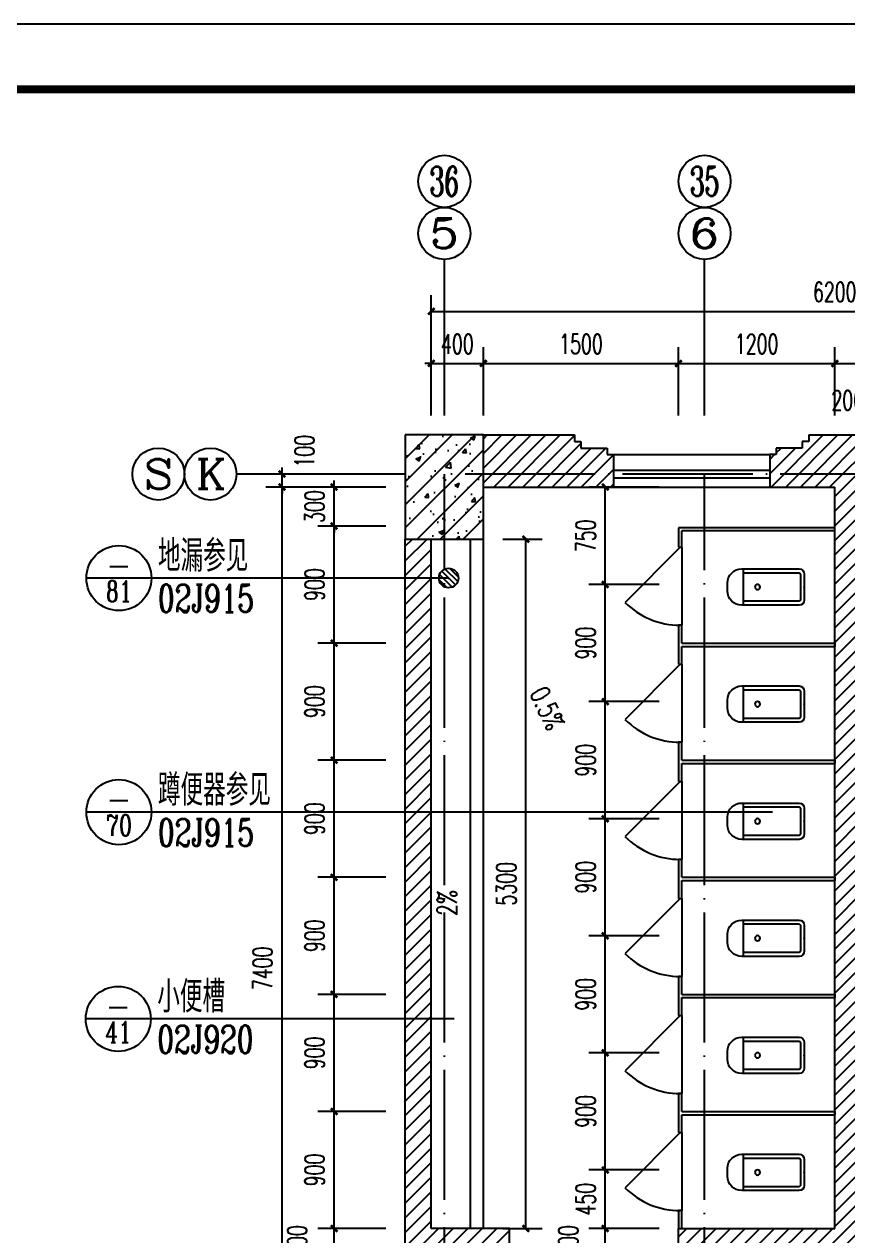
# Model space of a CAD drawing. Extents: x 307762 to 522490, y -326758 to -245675.
# Drawn here: x 348908 to 355236, y -303261 to -293947 of the extents above; entities that cross this region are included whole.
import ezdxf
from ezdxf.enums import TextEntityAlignment as Align

# ---------------------------------------------------------------- set-up
doc = ezdxf.new("R2010")
doc.units = 0
doc.header["$LTSCALE"] = 1000
doc.header["$MEASUREMENT"] = 0
doc.linetypes.add('DOTE', pattern=[2.42, 2, -0.2, 0.02, -0.2])
doc.layers.get('0').update_dxf_attribs({"linetype": 'CONTINUOUS'})
doc.layers.get('Defpoints').update_dxf_attribs({"color": 6, "linetype": 'CONTINUOUS'})
for name, color, linetype in [('A-卫生间', 173, 'CONTINUOUS'), ('A-墙线', 2, 'CONTINUOUS'), ('A-外窗', 145, 'CONTINUOUS'), ('A-洁具', 204, 'CONTINUOUS'), ('A-门', 167, 'CONTINUOUS'), ('AXIS', 3, 'CONTINUOUS'), ('AXIS_TEXT', 7, 'CONTINUOUS'), ('COLUMN', 2, 'CONTINUOUS'), ('DIM_IDEN', 3, 'CONTINUOUS'), ('DIM_SYMB', 3, 'CONTINUOUS'), ('DOTE', 1, 'DOTE'), ('FUR', 173, 'CONTINUOUS'), ('PUB_DIM', 3, 'CONTINUOUS'), ('PUB_HATCH', 250, 'CONTINUOUS'), ('PUB_TEXT', 7, 'CONTINUOUS'), ('图框', 85, 'CONTINUOUS')]:
    doc.layers.add(name, color=color, linetype=linetype)
doc.styles.add('_TCH_AXIS', font='COMPLEX', dxfattribs={"bigfont": 'GBCBIG'})
doc.styles.add('_TCH_DIM', font='SIMPLEX', dxfattribs={"bigfont": 'GBCBIG'})
doc.styles.add('_TCH_LABEL', font='COMPLEX', dxfattribs={"bigfont": 'GBCBIG'})
doc.styles.add('COMPLEX', font='COMPLEX')
doc.styles.add('DIM_FONT', font='SIMPLEX.shx', dxfattribs={"width": 0.65})
doc.dimstyles.new('DIMN50', dxfattribs={"dimscale": 0.5, "dimtxt": 300, "dimasz": 100, "dimexe": 250, "dimexo": 300, "dimgap": 150, "dimtad": 1, "dimdec": 0, "dimzin": 0, "dimdsep": 46, "dimtxsty": 'DIM_FONT', "dimblk": 'ARCHTICK', "dimcen": 0.09, "dimclrt": 7, "dimazin": 2, "dimtfac": 1, "dimtdec": 0, "dimtix": 1, "dimtmove": 2, "dimatfit": 3, "dimfxl": 0, "dimtolj": 1, "dimtzin": 0, "dimarcsym": 0})

# ---------------------------------------------------------------- blocks, each defined once
blk = doc.blocks.new('TJAD_TK_A1')
at = {"layer": '图框'}
blk.add_line((1341.38, 950.45), (500.38, 950.45), dxfattribs=at)
at = {"layer": '图框', "const_width": 1.2}
blk.add_lwpolyline([(1331.38, 940.45), (525.38, 940.45), (525.38, 366.45), (1331.38, 366.45)], close=True, dxfattribs=at)
blk = doc.blocks.new('_ArchTick')
at = {"color": 0, "linetype": 'ByBlock', "const_width": 0.4}
blk.add_lwpolyline([(-0.5, -0.5), (0.5, 0.5)], dxfattribs=at)
blk = doc.blocks.new('*D358')
at = {"layer": 'Defpoints', "color": 0}
for p in [(352436.2, -297904.9), (352762.1, -297904.9), (352436.2, -303204.9)]:
    blk.add_point(p, dxfattribs=at)
at = {"layer": 'PUB_DIM', "color": 0, "lineweight": -2}
for p, q in [((352586.2, -297904.9), (352887.1, -297904.9)), ((352762.1, -303204.9), (352762.1, -297904.9)), ((352586.2, -303204.9), (352887.1, -303204.9))]:
    blk.add_line(p, q, dxfattribs=at)
at = {"layer": 'PUB_DIM', "color": 0, "lineweight": -2, "xscale": 50, "yscale": 50, "zscale": 50}
for p, rotation in [((352762.1, -297904.9), 90), ((352762.1, -303204.9), 270)]:
    blk.add_blockref('_ArchTick', p, dxfattribs=dict(at, rotation=rotation))
at = {"layer": 'PUB_DIM', "color": 7, "insert": (352612.1, -300554.9), "char_height": 150, "attachment_point": 5, "rotation": 90, "style": 'DIM_FONT'}
blk.add_mtext('\\A1;5300', dxfattribs=at)
blk = doc.blocks.new('*D370')
at = {"layer": 'Defpoints', "color": 0}
for p in [(353372.6, -303204.9), (353936.2, -303204.9), (353936.2, -303404.9)]:
    blk.add_point(p, dxfattribs=at)
at = {"layer": 'PUB_DIM', "color": 0, "lineweight": -2}
for p, q in [((353786.2, -303204.9), (353247.6, -303204.9)), ((353372.6, -303404.9), (353372.6, -303204.9)), ((353786.2, -303404.9), (353247.6, -303404.9))]:
    blk.add_line(p, q, dxfattribs=at)
at = {"layer": 'PUB_DIM', "color": 0, "lineweight": -2, "xscale": 50, "yscale": 50, "zscale": 50}
for p, rotation in [((353372.6, -303204.9), 90), ((353372.6, -303404.9), 270)]:
    blk.add_blockref('_ArchTick', p, dxfattribs=dict(at, rotation=rotation))
at = {"layer": 'PUB_DIM', "color": 7, "insert": (353088.8, -303304.9), "char_height": 150, "attachment_point": 5, "rotation": 90, "style": 'DIM_FONT'}
blk.add_mtext('\\A1;200', dxfattribs=at)
blk = doc.blocks.new('*D371')
at = {"layer": 'Defpoints', "color": 0}
for p in [(353372.6, -302754.9), (353936.2, -302754.9), (353936.2, -303204.9)]:
    blk.add_point(p, dxfattribs=at)
at = {"layer": 'PUB_DIM', "color": 0, "lineweight": -2}
for p, q in [((353786.2, -302754.9), (353247.6, -302754.9)), ((353372.6, -303204.9), (353372.6, -302754.9)), ((353786.2, -303204.9), (353247.6, -303204.9))]:
    blk.add_line(p, q, dxfattribs=at)
at = {"layer": 'PUB_DIM', "color": 0, "lineweight": -2, "xscale": 50, "yscale": 50, "zscale": 50}
for p, rotation in [((353372.6, -302754.9), 90), ((353372.6, -303204.9), 270)]:
    blk.add_blockref('_ArchTick', p, dxfattribs=dict(at, rotation=rotation))
at = {"layer": 'PUB_DIM', "color": 7, "insert": (353222.6, -302979.9), "char_height": 150, "attachment_point": 5, "rotation": 90, "style": 'DIM_FONT'}
blk.add_mtext('\\A1;450', dxfattribs=at)
blk = doc.blocks.new('*D372')
at = {"layer": 'Defpoints', "color": 0}
for p in [(353372.6, -301854.9), (353936.2, -301854.9), (353936.2, -302754.9)]:
    blk.add_point(p, dxfattribs=at)
at = {"layer": 'PUB_DIM', "color": 0, "lineweight": -2}
for p, q in [((353786.2, -301854.9), (353247.6, -301854.9)), ((353372.6, -302754.9), (353372.6, -301854.9)), ((353786.2, -302754.9), (353247.6, -302754.9))]:
    blk.add_line(p, q, dxfattribs=at)
at = {"layer": 'PUB_DIM', "color": 0, "lineweight": -2, "xscale": 50, "yscale": 50, "zscale": 50}
for p, rotation in [((353372.6, -301854.9), 90), ((353372.6, -302754.9), 270)]:
    blk.add_blockref('_ArchTick', p, dxfattribs=dict(at, rotation=rotation))
at = {"layer": 'PUB_DIM', "color": 7, "insert": (353222.6, -302304.9), "char_height": 150, "attachment_point": 5, "rotation": 90, "style": 'DIM_FONT'}
blk.add_mtext('\\A1;900', dxfattribs=at)
blk = doc.blocks.new('*D373')
at = {"layer": 'Defpoints', "color": 0}
for p in [(353372.6, -300954.9), (353936.2, -300954.9), (353936.2, -301854.9)]:
    blk.add_point(p, dxfattribs=at)
at = {"layer": 'PUB_DIM', "color": 0, "lineweight": -2}
for p, q in [((353786.2, -300954.9), (353247.6, -300954.9)), ((353372.6, -301854.9), (353372.6, -300954.9)), ((353786.2, -301854.9), (353247.6, -301854.9))]:
    blk.add_line(p, q, dxfattribs=at)
at = {"layer": 'PUB_DIM', "color": 0, "lineweight": -2, "xscale": 50, "yscale": 50, "zscale": 50}
for p, rotation in [((353372.6, -300954.9), 90), ((353372.6, -301854.9), 270)]:
    blk.add_blockref('_ArchTick', p, dxfattribs=dict(at, rotation=rotation))
at = {"layer": 'PUB_DIM', "color": 7, "insert": (353222.6, -301404.9), "char_height": 150, "attachment_point": 5, "rotation": 90, "style": 'DIM_FONT'}
blk.add_mtext('\\A1;900', dxfattribs=at)
blk = doc.blocks.new('*D374')
at = {"layer": 'Defpoints', "color": 0}
for p in [(353372.6, -300054.9), (353936.2, -300054.9), (353936.2, -300954.9)]:
    blk.add_point(p, dxfattribs=at)
at = {"layer": 'PUB_DIM', "color": 0, "lineweight": -2}
for p, q in [((353786.2, -300054.9), (353247.6, -300054.9)), ((353372.6, -300954.9), (353372.6, -300054.9)), ((353786.2, -300954.9), (353247.6, -300954.9))]:
    blk.add_line(p, q, dxfattribs=at)
at = {"layer": 'PUB_DIM', "color": 0, "lineweight": -2, "xscale": 50, "yscale": 50, "zscale": 50}
for p, rotation in [((353372.6, -300054.9), 90), ((353372.6, -300954.9), 270)]:
    blk.add_blockref('_ArchTick', p, dxfattribs=dict(at, rotation=rotation))
at = {"layer": 'PUB_DIM', "color": 7, "insert": (353222.6, -300504.9), "char_height": 150, "attachment_point": 5, "rotation": 90, "style": 'DIM_FONT'}
blk.add_mtext('\\A1;900', dxfattribs=at)
blk = doc.blocks.new('*D375')
at = {"layer": 'Defpoints', "color": 0}
for p in [(353372.6, -299154.9), (353936.2, -299154.9), (353936.2, -300054.9)]:
    blk.add_point(p, dxfattribs=at)
at = {"layer": 'PUB_DIM', "color": 0, "lineweight": -2}
for p, q in [((353786.2, -299154.9), (353247.6, -299154.9)), ((353372.6, -300054.9), (353372.6, -299154.9)), ((353786.2, -300054.9), (353247.6, -300054.9))]:
    blk.add_line(p, q, dxfattribs=at)
at = {"layer": 'PUB_DIM', "color": 0, "lineweight": -2, "xscale": 50, "yscale": 50, "zscale": 50}
for p, rotation in [((353372.6, -299154.9), 90), ((353372.6, -300054.9), 270)]:
    blk.add_blockref('_ArchTick', p, dxfattribs=dict(at, rotation=rotation))
at = {"layer": 'PUB_DIM', "color": 7, "insert": (353222.6, -299604.9), "char_height": 150, "attachment_point": 5, "rotation": 90, "style": 'DIM_FONT'}
blk.add_mtext('\\A1;900', dxfattribs=at)
blk = doc.blocks.new('*D376')
at = {"layer": 'Defpoints', "color": 0}
for p in [(353372.6, -298254.9), (353936.2, -298254.9), (353936.2, -299154.9)]:
    blk.add_point(p, dxfattribs=at)
at = {"layer": 'PUB_DIM', "color": 0, "lineweight": -2}
for p, q in [((353786.2, -298254.9), (353247.6, -298254.9)), ((353372.6, -299154.9), (353372.6, -298254.9)), ((353786.2, -299154.9), (353247.6, -299154.9))]:
    blk.add_line(p, q, dxfattribs=at)
at = {"layer": 'PUB_DIM', "color": 0, "lineweight": -2, "xscale": 50, "yscale": 50, "zscale": 50}
for p, rotation in [((353372.6, -298254.9), 90), ((353372.6, -299154.9), 270)]:
    blk.add_blockref('_ArchTick', p, dxfattribs=dict(at, rotation=rotation))
at = {"layer": 'PUB_DIM', "color": 7, "insert": (353222.6, -298704.9), "char_height": 150, "attachment_point": 5, "rotation": 90, "style": 'DIM_FONT'}
blk.add_mtext('\\A1;900', dxfattribs=at)
blk = doc.blocks.new('*D377')
at = {"layer": 'Defpoints', "color": 0}
for p in [(353372.6, -297504.9), (353936.2, -297504.9), (353936.2, -298254.9)]:
    blk.add_point(p, dxfattribs=at)
at = {"layer": 'PUB_DIM', "color": 0, "lineweight": -2}
for p, q in [((353786.2, -297504.9), (353247.6, -297504.9)), ((353372.6, -298254.9), (353372.6, -297504.9)), ((353786.2, -298254.9), (353247.6, -298254.9))]:
    blk.add_line(p, q, dxfattribs=at)
at = {"layer": 'PUB_DIM', "color": 0, "lineweight": -2, "xscale": 50, "yscale": 50, "zscale": 50}
for p, rotation in [((353372.6, -297504.9), 90), ((353372.6, -298254.9), 270)]:
    blk.add_blockref('_ArchTick', p, dxfattribs=dict(at, rotation=rotation))
at = {"layer": 'PUB_DIM', "color": 7, "insert": (353222.6, -297879.9), "char_height": 150, "attachment_point": 5, "rotation": 90, "style": 'DIM_FONT'}
blk.add_mtext('\\A1;750', dxfattribs=at)
blk = doc.blocks.new('*D381')
at = {"layer": 'AXIS', "color": 0, "lineweight": -2}
for p, q in [((352036.2, -296954.9), (352036.2, -296429.9)), ((352436.2, -296954.9), (352436.2, -296429.9)), ((352036.2, -296554.9), (351986.2, -296554.9)), ((352036.2, -296554.9), (352436.2, -296554.9)), ((352436.2, -296554.9), (352486.2, -296554.9))]:
    blk.add_line(p, q, dxfattribs=at)
at = {"layer": 'Defpoints', "color": 0}
for p in [(352436.2, -296554.9), (352036.2, -297104.9), (352436.2, -297104.9)]:
    blk.add_point(p, dxfattribs=at)
at = {"layer": 'AXIS', "color": 0, "lineweight": -2, "xscale": 50, "yscale": 50, "zscale": 50}
blk.add_blockref('_ArchTick', (352036.2, -296554.9), dxfattribs=at)
at = {"layer": 'AXIS', "color": 0, "lineweight": -2, "xscale": 50, "yscale": 50, "zscale": 50, "rotation": 180}
blk.add_blockref('_ArchTick', (352436.2, -296554.9), dxfattribs=at)
at = {"layer": 'AXIS', "color": 7, "insert": (352236.2, -296404.9), "char_height": 150, "attachment_point": 5, "style": 'DIM_FONT'}
blk.add_mtext('\\A1;400', dxfattribs=at)
blk = doc.blocks.new('*D382')
at = {"layer": 'AXIS', "color": 0, "lineweight": -2}
for p, q in [((352436.2, -296954.9), (352436.2, -296429.9)), ((353936.2, -296954.9), (353936.2, -296429.9)), ((352436.2, -296554.9), (353936.2, -296554.9))]:
    blk.add_line(p, q, dxfattribs=at)
at = {"layer": 'Defpoints', "color": 0}
for p in [(353936.2, -296554.9), (352436.2, -297104.9), (353936.2, -297104.9)]:
    blk.add_point(p, dxfattribs=at)
at = {"layer": 'AXIS', "color": 0, "lineweight": -2, "xscale": 50, "yscale": 50, "zscale": 50, "rotation": 180}
blk.add_blockref('_ArchTick', (352436.2, -296554.9), dxfattribs=at)
at = {"layer": 'AXIS', "color": 0, "lineweight": -2, "xscale": 50, "yscale": 50, "zscale": 50}
blk.add_blockref('_ArchTick', (353936.2, -296554.9), dxfattribs=at)
at = {"layer": 'AXIS', "color": 7, "insert": (353186.2, -296404.9), "char_height": 150, "attachment_point": 5, "style": 'DIM_FONT'}
blk.add_mtext('\\A1;1500', dxfattribs=at)
blk = doc.blocks.new('*D383')
at = {"layer": 'AXIS', "color": 0, "lineweight": -2}
for p, q in [((353936.2, -296954.9), (353936.2, -296429.9)), ((355136.2, -296954.9), (355136.2, -296429.9)), ((353936.2, -296554.9), (355136.2, -296554.9))]:
    blk.add_line(p, q, dxfattribs=at)
at = {"layer": 'Defpoints', "color": 0}
for p in [(355136.2, -296554.9), (353936.2, -297104.9), (355136.2, -297104.9)]:
    blk.add_point(p, dxfattribs=at)
at = {"layer": 'AXIS', "color": 0, "lineweight": -2, "xscale": 50, "yscale": 50, "zscale": 50, "rotation": 180}
blk.add_blockref('_ArchTick', (353936.2, -296554.9), dxfattribs=at)
at = {"layer": 'AXIS', "color": 0, "lineweight": -2, "xscale": 50, "yscale": 50, "zscale": 50}
blk.add_blockref('_ArchTick', (355136.2, -296554.9), dxfattribs=at)
at = {"layer": 'AXIS', "color": 7, "insert": (354536.2, -296404.9), "char_height": 150, "attachment_point": 5, "style": 'DIM_FONT'}
blk.add_mtext('\\A1;1200', dxfattribs=at)
blk = doc.blocks.new('*D384')
at = {"layer": 'AXIS', "color": 0, "lineweight": -2}
for p, q in [((355136.2, -296954.9), (355136.2, -296429.9)), ((355336.2, -296954.9), (355336.2, -296429.9)), ((355136.2, -296554.9), (355336.2, -296554.9))]:
    blk.add_line(p, q, dxfattribs=at)
at = {"layer": 'Defpoints', "color": 0}
for p in [(355336.2, -296554.9), (355136.2, -297104.9), (355336.2, -297104.9)]:
    blk.add_point(p, dxfattribs=at)
at = {"layer": 'AXIS', "color": 0, "lineweight": -2, "xscale": 50, "yscale": 50, "zscale": 50, "rotation": 180}
blk.add_blockref('_ArchTick', (355136.2, -296554.9), dxfattribs=at)
at = {"layer": 'AXIS', "color": 0, "lineweight": -2, "xscale": 50, "yscale": 50, "zscale": 50}
blk.add_blockref('_ArchTick', (355336.2, -296554.9), dxfattribs=at)
at = {"layer": 'AXIS', "color": 7, "insert": (355236.2, -296838.7), "char_height": 150, "attachment_point": 5, "style": 'DIM_FONT'}
blk.add_mtext('\\A1;200', dxfattribs=at)
blk = doc.blocks.new('*D387')
at = {"layer": 'AXIS', "color": 0, "lineweight": -2}
for p, q in [((352036.2, -296954.9), (352036.2, -296029.9)), ((358236.2, -296954.9), (358236.2, -296029.9)), ((352036.2, -296154.9), (358236.2, -296154.9))]:
    blk.add_line(p, q, dxfattribs=at)
at = {"layer": 'Defpoints', "color": 0}
for p in [(358236.2, -296154.9), (352036.2, -297104.9), (358236.2, -297104.9)]:
    blk.add_point(p, dxfattribs=at)
at = {"layer": 'AXIS', "color": 0, "lineweight": -2, "xscale": 50, "yscale": 50, "zscale": 50, "rotation": 180}
blk.add_blockref('_ArchTick', (352036.2, -296154.9), dxfattribs=at)
at = {"layer": 'AXIS', "color": 0, "lineweight": -2, "xscale": 50, "yscale": 50, "zscale": 50}
blk.add_blockref('_ArchTick', (358236.2, -296154.9), dxfattribs=at)
at = {"layer": 'AXIS', "color": 7, "insert": (355136.2, -296004.9), "char_height": 150, "attachment_point": 5, "style": 'DIM_FONT'}
blk.add_mtext('\\A1;6200', dxfattribs=at)
blk = doc.blocks.new('*D388')
at = {"layer": 'AXIS', "color": 0, "lineweight": -2}
for p, q in [((351289, -297504.9), (351289, -297454.9)), ((351686.2, -297504.9), (351164, -297504.9)), ((351289, -297804.9), (351289, -297504.9)), ((351686.2, -297804.9), (351164, -297804.9)), ((351289, -297804.9), (351289, -297854.9))]:
    blk.add_line(p, q, dxfattribs=at)
at = {"layer": 'Defpoints', "color": 0}
for p in [(351289, -297504.9), (351836.2, -297504.9), (351836.2, -297804.9)]:
    blk.add_point(p, dxfattribs=at)
at = {"layer": 'AXIS', "color": 0, "lineweight": -2, "xscale": 50, "yscale": 50, "zscale": 50}
for p, rotation in [((351289, -297504.9), 270), ((351289, -297804.9), 90)]:
    blk.add_blockref('_ArchTick', p, dxfattribs=dict(at, rotation=rotation))
at = {"layer": 'AXIS', "color": 7, "insert": (351139, -297654.9), "char_height": 150, "attachment_point": 5, "rotation": 90, "style": 'DIM_FONT'}
blk.add_mtext('\\A1;300', dxfattribs=at)
blk = doc.blocks.new('*D389')
at = {"layer": 'AXIS', "color": 0, "lineweight": -2}
for p, q in [((351686.2, -297804.9), (351164, -297804.9)), ((351289, -298704.9), (351289, -297804.9)), ((351686.2, -298704.9), (351164, -298704.9))]:
    blk.add_line(p, q, dxfattribs=at)
at = {"layer": 'Defpoints', "color": 0}
for p in [(351289, -297804.9), (351836.2, -297804.9), (351836.2, -298704.9)]:
    blk.add_point(p, dxfattribs=at)
at = {"layer": 'AXIS', "color": 0, "lineweight": -2, "xscale": 50, "yscale": 50, "zscale": 50}
for p, rotation in [((351289, -297804.9), 90), ((351289, -298704.9), 270)]:
    blk.add_blockref('_ArchTick', p, dxfattribs=dict(at, rotation=rotation))
at = {"layer": 'AXIS', "color": 7, "insert": (351139, -298254.9), "char_height": 150, "attachment_point": 5, "rotation": 90, "style": 'DIM_FONT'}
blk.add_mtext('\\A1;900', dxfattribs=at)
blk = doc.blocks.new('*D390')
at = {"layer": 'AXIS', "color": 0, "lineweight": -2}
for p, q in [((351686.2, -298704.9), (351164, -298704.9)), ((351289, -299604.9), (351289, -298704.9)), ((351686.2, -299604.9), (351164, -299604.9))]:
    blk.add_line(p, q, dxfattribs=at)
at = {"layer": 'Defpoints', "color": 0}
for p in [(351289, -298704.9), (351836.2, -298704.9), (351836.2, -299604.9)]:
    blk.add_point(p, dxfattribs=at)
at = {"layer": 'AXIS', "color": 0, "lineweight": -2, "xscale": 50, "yscale": 50, "zscale": 50}
for p, rotation in [((351289, -298704.9), 90), ((351289, -299604.9), 270)]:
    blk.add_blockref('_ArchTick', p, dxfattribs=dict(at, rotation=rotation))
at = {"layer": 'AXIS', "color": 7, "insert": (351139, -299154.9), "char_height": 150, "attachment_point": 5, "rotation": 90, "style": 'DIM_FONT'}
blk.add_mtext('\\A1;900', dxfattribs=at)
blk = doc.blocks.new('*D391')
at = {"layer": 'AXIS', "color": 0, "lineweight": -2}
for p, q in [((351686.2, -299604.9), (351164, -299604.9)), ((351289, -300504.9), (351289, -299604.9)), ((351686.2, -300504.9), (351164, -300504.9))]:
    blk.add_line(p, q, dxfattribs=at)
at = {"layer": 'Defpoints', "color": 0}
for p in [(351289, -299604.9), (351836.2, -299604.9), (351836.2, -300504.9)]:
    blk.add_point(p, dxfattribs=at)
at = {"layer": 'AXIS', "color": 0, "lineweight": -2, "xscale": 50, "yscale": 50, "zscale": 50}
for p, rotation in [((351289, -299604.9), 90), ((351289, -300504.9), 270)]:
    blk.add_blockref('_ArchTick', p, dxfattribs=dict(at, rotation=rotation))
at = {"layer": 'AXIS', "color": 7, "insert": (351139, -300054.9), "char_height": 150, "attachment_point": 5, "rotation": 90, "style": 'DIM_FONT'}
blk.add_mtext('\\A1;900', dxfattribs=at)
blk = doc.blocks.new('*D392')
at = {"layer": 'AXIS', "color": 0, "lineweight": -2}
for p, q in [((351686.2, -300504.9), (351164, -300504.9)), ((351289, -301404.9), (351289, -300504.9)), ((351686.2, -301404.9), (351164, -301404.9))]:
    blk.add_line(p, q, dxfattribs=at)
at = {"layer": 'Defpoints', "color": 0}
for p in [(351289, -300504.9), (351836.2, -300504.9), (351836.2, -301404.9)]:
    blk.add_point(p, dxfattribs=at)
at = {"layer": 'AXIS', "color": 0, "lineweight": -2, "xscale": 50, "yscale": 50, "zscale": 50}
for p, rotation in [((351289, -300504.9), 90), ((351289, -301404.9), 270)]:
    blk.add_blockref('_ArchTick', p, dxfattribs=dict(at, rotation=rotation))
at = {"layer": 'AXIS', "color": 7, "insert": (351139, -300954.9), "char_height": 150, "attachment_point": 5, "rotation": 90, "style": 'DIM_FONT'}
blk.add_mtext('\\A1;900', dxfattribs=at)
blk = doc.blocks.new('*D393')
at = {"layer": 'AXIS', "color": 0, "lineweight": -2}
for p, q in [((351686.2, -301404.9), (351164, -301404.9)), ((351289, -302304.9), (351289, -301404.9)), ((351686.2, -302304.9), (351164, -302304.9))]:
    blk.add_line(p, q, dxfattribs=at)
at = {"layer": 'Defpoints', "color": 0}
for p in [(351289, -301404.9), (351836.2, -301404.9), (351836.2, -302304.9)]:
    blk.add_point(p, dxfattribs=at)
at = {"layer": 'AXIS', "color": 0, "lineweight": -2, "xscale": 50, "yscale": 50, "zscale": 50}
for p, rotation in [((351289, -301404.9), 90), ((351289, -302304.9), 270)]:
    blk.add_blockref('_ArchTick', p, dxfattribs=dict(at, rotation=rotation))
at = {"layer": 'AXIS', "color": 7, "insert": (351139, -301854.9), "char_height": 150, "attachment_point": 5, "rotation": 90, "style": 'DIM_FONT'}
blk.add_mtext('\\A1;900', dxfattribs=at)
blk = doc.blocks.new('*D394')
at = {"layer": 'AXIS', "color": 0, "lineweight": -2}
for p, q in [((351686.2, -302304.9), (351164, -302304.9)), ((351289, -303204.9), (351289, -302304.9)), ((351686.2, -303204.9), (351164, -303204.9))]:
    blk.add_line(p, q, dxfattribs=at)
at = {"layer": 'Defpoints', "color": 0}
for p in [(351289, -302304.9), (351836.2, -302304.9), (351836.2, -303204.9)]:
    blk.add_point(p, dxfattribs=at)
at = {"layer": 'AXIS', "color": 0, "lineweight": -2, "xscale": 50, "yscale": 50, "zscale": 50}
for p, rotation in [((351289, -302304.9), 90), ((351289, -303204.9), 270)]:
    blk.add_blockref('_ArchTick', p, dxfattribs=dict(at, rotation=rotation))
at = {"layer": 'AXIS', "color": 7, "insert": (351139, -302754.9), "char_height": 150, "attachment_point": 5, "rotation": 90, "style": 'DIM_FONT'}
blk.add_mtext('\\A1;900', dxfattribs=at)
blk = doc.blocks.new('*D395')
at = {"layer": 'AXIS', "color": 0, "lineweight": -2}
for p, q in [((351686.2, -303204.9), (351164, -303204.9)), ((351289, -303404.9), (351289, -303204.9)), ((351686.2, -303404.9), (351164, -303404.9))]:
    blk.add_line(p, q, dxfattribs=at)
at = {"layer": 'Defpoints', "color": 0}
for p in [(351289, -303204.9), (351836.2, -303204.9), (351836.2, -303404.9)]:
    blk.add_point(p, dxfattribs=at)
at = {"layer": 'AXIS', "color": 0, "lineweight": -2, "xscale": 50, "yscale": 50, "zscale": 50}
for p, rotation in [((351289, -303204.9), 90), ((351289, -303404.9), 270)]:
    blk.add_blockref('_ArchTick', p, dxfattribs=dict(at, rotation=rotation))
at = {"layer": 'AXIS', "color": 7, "insert": (351005.3, -303304.9), "char_height": 150, "attachment_point": 5, "rotation": 90, "style": 'DIM_FONT'}
blk.add_mtext('\\A1;200', dxfattribs=at)
blk = doc.blocks.new('*D397')
at = {"layer": 'AXIS', "color": 0, "lineweight": -2}
for p, q in [((350889, -297404.9), (350889, -297354.9)), ((351686.2, -297404.9), (350764, -297404.9)), ((350889, -297504.9), (350889, -297404.9)), ((351686.2, -297504.9), (350764, -297504.9)), ((350889, -297504.9), (350889, -297554.9))]:
    blk.add_line(p, q, dxfattribs=at)
at = {"layer": 'Defpoints', "color": 0}
for p in [(350889, -297404.9), (351836.2, -297404.9), (351836.2, -297504.9)]:
    blk.add_point(p, dxfattribs=at)
at = {"layer": 'AXIS', "color": 0, "lineweight": -2, "xscale": 50, "yscale": 50, "zscale": 50}
for p, rotation in [((350889, -297404.9), 270), ((350889, -297504.9), 90)]:
    blk.add_blockref('_ArchTick', p, dxfattribs=dict(at, rotation=rotation))
at = {"layer": 'AXIS', "color": 7, "insert": (351061.5, -297229.9), "char_height": 150, "attachment_point": 5, "rotation": 90, "style": 'DIM_FONT'}
blk.add_mtext('\\A1;100', dxfattribs=at)
blk = doc.blocks.new('*D398')
at = {"layer": 'AXIS', "color": 0, "lineweight": -2}
for p, q in [((351686.2, -297504.9), (350764, -297504.9)), ((350889, -304904.9), (350889, -297504.9)), ((351686.2, -304904.9), (350764, -304904.9))]:
    blk.add_line(p, q, dxfattribs=at)
at = {"layer": 'Defpoints', "color": 0}
for p in [(350889, -297504.9), (351836.2, -297504.9), (351836.2, -304904.9)]:
    blk.add_point(p, dxfattribs=at)
at = {"layer": 'AXIS', "color": 0, "lineweight": -2, "xscale": 50, "yscale": 50, "zscale": 50}
for p, rotation in [((350889, -297504.9), 90), ((350889, -304904.9), 270)]:
    blk.add_blockref('_ArchTick', p, dxfattribs=dict(at, rotation=rotation))
at = {"layer": 'AXIS', "color": 7, "insert": (350739, -301204.9), "char_height": 150, "attachment_point": 5, "rotation": 90, "style": 'DIM_FONT'}
blk.add_mtext('\\A1;7400', dxfattribs=at)
blk = doc.blocks.new('$lvtry$00000200')
at = {"layer": 'FUR'}
for p, q in [((-139.8, -40, 0), (-139.8, -479.7, 0)), ((-109.8, -40, 0), (-109.8, -469.7, 0)), ((99.8, 0, 0), (-99.8, 0, 0)), ((99.8, -30, 0), (-99.8, -30, 0)), ((109.8, -469.7, 0), (109.8, -40, 0)), ((139.8, -479.7, 0), (139.8, -40, 0)), ((139.8, -469.7, 0), (-139.8, -469.7, 0)), ((-29.8, -589.7, 0), (29.8, -589.7, 0))]:
    blk.add_line(p, q, dxfattribs=at)
blk.add_circle((0, -358.6, 0), 20, dxfattribs=at)
for centre, radius, start, end in [((-99.8, -40, 0), 40, 90, 180), ((-99.8, -40, 0), 10, 90, 180), ((99.8, -40, 0), 40, 0, 90), ((99.8, -40, 0), 10, 0, 90), ((-29.8, -479.7, 0), 110, 180, 270), ((29.8, -479.7, 0), 110, 270, 0)]:
    blk.add_arc(centre, radius, start, end, dxfattribs=at)
blk.add_point((0, 0), dxfattribs=at)
blk = doc.blocks.new('$DorLib2D$00000114')
at = {"color": 0}
blk.add_line((0.5, 0), (-0.207, 0.707), dxfattribs=at)
blk.add_arc((0.5, 0), 1, 135, 180, dxfattribs=at)
blk = doc.blocks.new('_AXISO')
blk.add_circle((0, 0), 0.5)
at = {"layer": 'AXIS_TEXT', "style": 'COMPLEX', "width": 1.041667}
blk.add_attdef('A', text='', height=0.56, dxfattribs=at).set_placement((-0.25, -0.28), (0.25, -0.28), align=Align.FIT)
blk = doc.blocks.new('$lvtry$00000171')
for p, q in [((-74.2, 10.6), (-10.6, 74.2)), ((-69.8, -27.4), (27.4, 69.8)), ((-53, -53), (53, 53)), ((-27.4, -69.8), (69.8, 27.4)), ((10.6, -74.2), (74.2, -10.6))]:
    blk.add_line(p, q)
blk.add_circle((0, 0), 75)
blk.add_point((0, 0))

msp = doc.modelspace()

# ---------------------------------------------------------------- hatches: boundary and pattern name
at = {"layer": 'PUB_HATCH'}
h = msp.add_hatch(dxfattribs=at)
h.set_pattern_fill('ANSI31', color=256, scale=50, style=0)
h.set_pattern_definition([(45, (351836.245, -305704.93), (-56.1266, 56.1266), [])])
h.paths.add_polyline_path([(358036.2, -297904.9), (357836.2, -297904.9), (357836.2, -304904.9), (358536.2, -304904.9), (358536.2, -304804.9), (358636.2, -304804.9), (358636.2, -304761.2), (358531.2, -304723.9), (358741.2, -304686.9), (358636.2, -304648.7), (358636.2, -304604.9), (358036.2, -304604.9)])
h.paths.add_polyline_path([(357836.2, -297304.9), (358236.2, -297304.9), (358236.2, -296809.4), (358092.5, -296809.4), (358055.2, -296914.4), (358018.2, -296704.4), (357980, -296809.4), (357836.2, -296809.4), (357836.2, -297104.9), (357336.2, -297104.9), (357336.2, -297154.9), (357286.2, -297154.9), (357286.2, -297204.9), (357086.2, -297204.9), (357086.2, -297254.9), (357036.2, -297254.9), (357036.2, -297504.9), (357836.2, -297504.9)])
h.paths.add_polyline_path([(355336.2, -297504.9), (355836.2, -297504.9), (355836.2, -297254.9), (355786.2, -297254.9), (355786.2, -297204.9), (355586.2, -297204.9), (355586.2, -297154.9), (355536.2, -297154.9), (355536.2, -297104.9), (354936.2, -297104.9), (354936.2, -297154.9), (354886.2, -297154.9), (354886.2, -297204.9), (354686.2, -297204.9), (354686.2, -297254.9), (354636.2, -297254.9), (354636.2, -297504.9), (355136.2, -297504.9), (355136.2, -303204.9), (353936.2, -303204.9), (353936.2, -303404.9), (354336.2, -303404.9), (354336.2, -303504.9), (354436.2, -303504.9), (354436.2, -303404.9), (355936.2, -303404.9), (355936.2, -303504.9), (356036.2, -303504.9), (356036.2, -303404.9), (356536.2, -303404.9), (356536.2, -303204.9), (355336.2, -303204.9)])
h.paths.add_polyline_path([(357836.2, -305504.9), (356036.2, -305504.9), (356036.2, -304504.9), (355936.2, -304504.9), (355936.2, -305704.9), (357836.2, -305704.9)])
h.paths.add_polyline_path([(354436.2, -304504.9), (354336.2, -304504.9), (354336.2, -305504.9), (352536.2, -305504.9), (352536.2, -303404.9), (352636.2, -303404.9), (352636.2, -303204.9), (352036.2, -303204.9), (352036.2, -297904.9), (351836.2, -297904.9), (351836.2, -304904.9), (352036.2, -304904.9), (352036.2, -303404.9), (352436.2, -303404.9), (352436.2, -305504.9), (352436.2, -305704.9), (354436.2, -305704.9)])
h.paths.add_polyline_path([(353386.2, -297204.9), (353186.2, -297204.9), (353186.2, -297154.9), (353136.2, -297154.9), (353136.2, -297104.9), (352436.2, -297104.9), (352436.2, -297504.9), (353436.2, -297504.9), (353436.2, -297254.9), (353386.2, -297254.9)])
h = msp.add_hatch(dxfattribs=at)
h.set_pattern_fill('钢筋混凝土', color=256, scale=50, style=0)
h.set_pattern_definition([(45, (0, 0), (-88.388348, 88.388348), []), (50, (0, 0), (358.6301, -31.37607), [37.5, -412.5]), (355, (0, 0), (-69.37567, 376.09607), [30, -330]), (100.4514, (29.9, -2.6), (289.2547, 344.71977), [31.8701, -350.57106]), (46.1842, (0, 100), (533.62052, -82.7595), [56.25, -618.75]), (96.6356, (44.47, 93.1), (467.33135, 487.05894), [47.80514, -525.8565]), (351.1842, (0, 100), (467.331, 487.0593), [45, -495]), (21, (50, 75), (298.45353, -201.30945), [37.5, -412.5]), (326, (50, 75), (121.65767, 362.57502), [30, -330]), (71.4514, (74.87, 58.22), (420.11131, 161.26525), [31.8701, -350.57106]), (37.5, (0, 0), (6.079928, 166.446927), [0, -326, 0, -335, 0, -331.25]), (7.5, (0, 0), (131.53477, 197.205856), [0, -191, 0, -318.5, 0, -126.25]), (327.5, (-111.5, 0), (266.91122, -11.277436), [0, -125, 0, -390, 0, -517.5]), (317.5, (-161.5, 0), (291.59308, 50.05249), [0, -162.5, 0, -259, 0, -367.5])])
h.paths.add_polyline_path([(352436.2, -297104.9), (351836.2, -297104.9), (351836.2, -297904.9), (352436.2, -297904.9)])

# ---------------------------------------------------------------- linework, layer by layer
at = {"layer": 'A-卫生间'}
for p, q in [((355136.2, -297817.4), (353936.2, -297817.4)), ((353936.2, -297817.4), (353936.2, -297967.4)), ((355136.2, -297842.4), (353961.2, -297842.4)), ((353961.2, -297967.4), (353961.2, -297842.4)), ((355136.2, -297842.4), (355136.2, -297817.4)), ((352336.2, -303204.9), (352336.2, -297904.9)), ((352436.2, -303204.9), (352436.2, -297904.9)), ((353936.2, -297967.4), (353961.2, -297967.4)), ((353961.2, -298567.4), (353936.2, -298567.4)), ((353936.2, -298567.4), (353936.2, -298704.9)), ((353961.2, -298704.9), (353961.2, -298567.4)), ((353936.2, -298704.9), (353936.2, -298867.4)), ((353961.2, -298704.9), (355136.2, -298704.9)), ((353961.2, -298729.9), (355136.2, -298729.9)), ((353961.2, -298867.4), (353961.2, -298729.9)), ((355136.2, -298704.9), (355136.2, -298729.9)), ((353936.2, -298867.4), (353961.2, -298867.4)), ((353961.2, -299467.4), (353936.2, -299467.4)), ((353936.2, -299467.4), (353936.2, -299604.9)), ((353961.2, -299604.9), (353961.2, -299467.4)), ((353936.2, -299604.9), (353936.2, -299767.4)), ((353961.2, -299604.9), (355136.2, -299604.9)), ((355136.2, -299604.9), (355136.2, -299629.9)), ((353961.2, -299629.9), (355136.2, -299629.9)), ((353961.2, -299767.4), (353961.2, -299629.9)), ((353936.2, -299767.4), (353961.2, -299767.4)), ((353961.2, -300367.4), (353936.2, -300367.4)), ((353936.2, -300367.4), (353936.2, -300504.9)), ((353961.2, -300504.9), (353961.2, -300367.4)), ((353936.2, -300504.9), (353936.2, -300667.4)), ((353961.2, -300504.9), (355136.2, -300504.9)), ((353961.2, -300529.9), (355136.2, -300529.9)), ((353961.2, -300667.4), (353961.2, -300529.9)), ((355136.2, -300504.9), (355136.2, -300529.9)), ((353936.2, -300667.4), (353961.2, -300667.4)), ((353961.2, -301267.4), (353936.2, -301267.4)), ((353936.2, -301267.4), (353936.2, -301404.9)), ((353961.2, -301404.9), (353961.2, -301267.4)), ((353936.2, -301404.9), (353936.2, -301567.4)), ((353961.2, -301404.9), (355136.2, -301404.9)), ((353961.2, -301429.9), (355136.2, -301429.9)), ((353961.2, -301567.4), (353961.2, -301429.9)), ((355136.2, -301404.9), (355136.2, -301429.9)), ((353936.2, -301567.4), (353961.2, -301567.4)), ((353961.2, -302167.4), (353936.2, -302167.4)), ((353936.2, -302167.4), (353936.2, -302304.9)), ((353961.2, -302304.9), (353961.2, -302167.4)), ((353936.2, -302304.9), (353936.2, -302467.4)), ((353961.2, -302304.9), (355136.2, -302304.9)), ((355136.2, -302304.9), (355136.2, -302329.9)), ((353961.2, -302329.9), (355136.2, -302329.9)), ((353961.2, -302467.4), (353961.2, -302329.9)), ((353936.2, -302467.4), (353961.2, -302467.4)), ((353961.2, -303067.4), (353936.2, -303067.4)), ((353936.2, -303067.4), (353936.2, -303204.9)), ((353961.2, -303204.9), (353961.2, -303067.4)), ((353936.2, -303204.9), (353961.2, -303204.9))]:
    msp.add_line(p, q, dxfattribs=at)
at = {"layer": 'A-墙线'}
for p, q in [((352436.2, -297104.9), (353136.2, -297104.9)), ((353136.2, -297104.9), (353136.2, -297154.9)), ((353136.2, -297154.9), (353186.2, -297154.9)), ((353186.2, -297154.9), (353186.2, -297204.9)), ((354886.2, -297154.9), (354886.2, -297204.9)), ((354936.2, -297154.9), (354886.2, -297154.9)), ((354936.2, -297104.9), (355536.2, -297104.9)), ((354936.2, -297104.9), (354936.2, -297154.9)), ((353186.2, -297204.9), (353386.2, -297204.9)), ((353386.2, -297204.9), (353386.2, -297254.9)), ((353386.2, -297254.9), (353436.2, -297254.9)), ((353436.2, -297254.9), (353436.2, -297504.9)), ((354686.2, -297254.9), (354636.2, -297254.9)), ((354636.2, -297254.9), (354636.2, -297504.9)), ((354686.2, -297204.9), (354686.2, -297254.9)), ((354886.2, -297204.9), (354686.2, -297204.9)), ((352436.2, -297504.9), (353436.2, -297504.9)), ((354636.2, -297504.9), (355136.2, -297504.9)), ((355136.2, -303204.9), (355136.2, -297504.9)), ((351836.2, -304904.9), (351836.2, -297904.9)), ((352036.2, -303204.9), (352036.2, -297904.9)), ((352636.2, -303204.9), (352036.2, -303204.9)), ((352636.2, -303404.9), (352636.2, -303204.9)), ((353936.2, -303404.9), (353936.2, -303204.9)), ((353936.2, -303204.9), (355136.2, -303204.9))]:
    msp.add_line(p, q, dxfattribs=at)
at = {"layer": 'A-外窗'}
for p, q in [((353436.2, -297254.9), (354636.2, -297254.9)), ((353436.2, -297374.9), (354636.2, -297374.9)), ((353436.2, -297434.9), (354636.2, -297434.9)), ((353436.2, -297504.9), (354636.2, -297504.9))]:
    msp.add_line(p, q, dxfattribs=at)
at = {"layer": 'A-门'}
for p, q in [((353961.2, -297967.4), (353961.2, -298567.4)), ((353961.2, -298867.4), (353961.2, -299467.4)), ((353961.2, -299767.4), (353961.2, -300367.4)), ((353961.2, -300667.4), (353961.2, -301267.4)), ((353961.2, -301567.4), (353961.2, -302167.4)), ((353961.2, -302467.4), (353961.2, -303067.4))]:
    msp.add_line(p, q, dxfattribs=at)
at = {"layer": 'AXIS'}
for p, q in [((352136.2, -295354.9), (352136.2, -295354.9)), ((354136.2, -295354.9), (354136.2, -295354.9)), ((352136.2, -296954.9), (352136.2, -295754.9)), ((354136.2, -296954.9), (354136.2, -295754.9)), ((350139, -297404.9), (350139, -297404.9)), ((351836.2, -297404.9), (350539, -297404.9))]:
    msp.add_line(p, q, dxfattribs=at)
at = {"layer": 'COLUMN'}
for p, q in [((352436.2, -297104.9), (351836.2, -297104.9)), ((351836.2, -297104.9), (351836.2, -297904.9)), ((352436.2, -297904.9), (352436.2, -297104.9)), ((351836.2, -297904.9), (352436.2, -297904.9))]:
    msp.add_line(p, q, dxfattribs=at)
at = {"layer": 'DIM_IDEN'}
for p, q in [((349885.4, -298204.9), (349385.4, -298204.9)), ((351117.2, -298204.9), (349885.4, -298204.9)), ((352169.1, -298204.9), (351117.2, -298204.9)), ((349885.4, -300004.5), (349385.4, -300004.5)), ((350888.2, -300004.5), (349885.4, -300004.5)), ((354657.6, -300004.5), (350888.2, -300004.5)), ((349880.4, -301593.9), (349380.4, -301593.9)), ((351814.3, -301593.9), (349880.4, -301593.9)), ((352211.2, -301593.9), (351814.3, -301593.9))]:
    msp.add_line(p, q, dxfattribs=at)
at = {"layer": 'DIM_IDEN', "const_width": 25}
msp.add_lwpolyline([(352211.2, -301668.9), (352209.2, -301668.9)], dxfattribs=at)
at = {"layer": 'DIM_IDEN'}
for centre, radius in [((349635.4, -298204.9), 250), ((352169.1, -298204.9), 0), ((349635.4, -300004.5), 250), ((354657.6, -300004.5), 0), ((349630.4, -301593.9), 250)]:
    msp.add_circle(centre, radius, dxfattribs=at)
at = {"layer": 'DIM_SYMB'}
for points in [[(353004.1, -299651.3, 0, 0, 0), (352694.9, -299009.8, 40, 0, 0), (352629.8, -298874.7, 0, 0, 0)], [(352273.4, -301094.4, 0, 0, 0), (352273.4, -300467.8, 40, 0, 0), (352273.4, -300317.8, 0, 0, 0)]]:
    msp.add_lwpolyline(points, format="xyseb", dxfattribs=at)
at = {"layer": 'DOTE', "ltscale": 0.5}
for p, q in [((358136.2, -297404.9), (352136.2, -297404.9)), ((352136.2, -305404.9), (352136.2, -297404.9)), ((354136.2, -305404.9), (354136.2, -297404.9))]:
    msp.add_line(p, q, dxfattribs=at)
at = {"layer": 'PUB_HATCH', "color": 1}
msp.add_lwpolyline([(363983.9, -294447.2), (327683.9, -294447.2), (327683.9, -323147.2), (363983.9, -323147.2)], close=True, dxfattribs=at)

# ---------------------------------------------------------------- block references
at = {"layer": 'A-卫生间', "yscale": -0.9999999999999998, "rotation": 90.00000000106468}
for p in [(354901.9, -298273.7, 0), (354901.9, -299173.7, 0), (354901.9, -300073.7, 0), (354901.9, -300973.7, 0), (354901.9, -301873.7, 0), (354901.9, -302773.7, 0)]:
    msp.add_blockref('$lvtry$00000200', p, dxfattribs=at)
at = {"layer": 'A-洁具', "rotation": 90.00000000000001}
msp.add_blockref('$lvtry$00000171', (352169.1, -298204.9), dxfattribs=at)
at = {"layer": 'A-门', "xscale": -600, "yscale": -600, "zscale": 25, "rotation": 270}
for p in [(353948.7, -298267.4), (353948.7, -299167.4), (353948.7, -300067.4), (353948.7, -300967.4), (353948.7, -301867.4), (353948.7, -302767.4)]:
    msp.add_blockref('$DorLib2D$00000114', p, dxfattribs=at)
at = {"layer": 'AXIS'}
ref = msp.add_blockref('_AXISO', (352136.2, -295154.9), dxfattribs=dict(at, xscale=400, yscale=400, zscale=400))
ref.add_attrib('A', '36', dxfattribs={"layer": 'AXIS_TEXT', "height": 226.27, "style": '_TCH_AXIS', "width": 0.636364}).set_placement((352023.1, -295268.1), (352249.4, -295268.1), align=Align.FIT)
ref = msp.add_blockref('_AXISO', (354136.2, -295154.9), dxfattribs=dict(at, xscale=400, yscale=400, zscale=400))
ref.add_attrib('A', '35', dxfattribs={"layer": 'AXIS_TEXT', "height": 226.27, "style": '_TCH_AXIS', "width": 0.636364}).set_placement((354023.1, -295268.1), (354249.4, -295268.1), align=Align.FIT)
ref = msp.add_blockref('_AXISO', (352136.2, -295554.9), dxfattribs=dict(at, xscale=400, yscale=400, zscale=400))
ref.add_attrib('A', '5', dxfattribs={"layer": 'AXIS_TEXT', "height": 226.3, "style": '_TCH_AXIS', "width": 1.5}).set_placement((352023.1, -295668.1), (352249.4, -295668.1), align=Align.FIT)
ref = msp.add_blockref('_AXISO', (354136.2, -295554.9), dxfattribs=dict(at, xscale=400, yscale=400, zscale=400))
ref.add_attrib('A', '6', dxfattribs={"layer": 'AXIS_TEXT', "height": 226.3, "style": '_TCH_AXIS', "width": 1.5}).set_placement((354023.1, -295668.1), (354249.4, -295668.1), align=Align.FIT)
ref = msp.add_blockref('_AXISO', (349939, -297404.9), dxfattribs=dict(at, xscale=400, yscale=400, zscale=400))
ref.add_attrib('A', 'S', dxfattribs={"layer": 'AXIS_TEXT', "height": 226.3, "style": '_TCH_AXIS', "width": 1.5}).set_placement((349825.9, -297518.1), (350052.2, -297518.1), align=Align.FIT)
ref = msp.add_blockref('_AXISO', (350339, -297404.9), dxfattribs=dict(at, xscale=400, yscale=400, zscale=400))
ref.add_attrib('A', 'K', dxfattribs={"layer": 'AXIS_TEXT', "height": 226.3, "style": '_TCH_AXIS', "width": 1.105263}).set_placement((350225.9, -297518.1), (350452.2, -297518.1), align=Align.FIT)
at = {"layer": '图框', "xscale": 50, "yscale": 50, "zscale": 50}
msp.add_blockref('TJAD_TK_A1', (301415, -341469.6), dxfattribs=at)

# ---------------------------------------------------------------- texts
at = {"layer": 'PUB_TEXT', "style": '_TCH_LABEL'}
for s, p in [('地漏参见', (349935.4, -298154.9)), ('蹲便器参见', (349935.4, -299954.5)), ('小便槽', (349930.4, -301543.9))]:
    msp.add_text(s, height=241.13, dxfattribs=at).set_placement(p)
for s, width, p, p2 in [('-', 1.458333, (349534.8, -298184.8), (349736, -298184.8)), ('81', 0.905172, (349534.8, -298386), (349736, -298386)), ('-', 1.458333, (349534.8, -299984.4), (349736, -299984.4)), ('70', 0.772059, (349534.8, -300185.6), (349736, -300185.6)), ('-', 1.458333, (349529.7, -301573.8), (349731, -301573.8)), ('41', 0.875, (349529.7, -301775), (349731, -301775))]:
    msp.add_text(s, height=161, dxfattribs=dict(at, width=width)).set_placement(p, p2, align=Align.FIT)
at = {"layer": 'PUB_TEXT', "style": '_TCH_LABEL', "width": 0.705882}
for s, p in [('02J915', (349935.4, -298467.4)), ('02J915', (349935.4, -300267)), ('02J920', (349930.4, -301856.4))]:
    msp.add_text(s, height=212.5, dxfattribs=at).set_placement(p)
at = {"layer": 'PUB_TEXT', "style": '_TCH_DIM', "width": 0.705882}
for s, rotation, p in [('0.5%%%', 295.73247, (352788.2, -299088.2)), ('2%%%', 90, (352231.1, -300801.1))]:
    msp.add_text(s, height=148.75, rotation=rotation, dxfattribs=at).set_placement(p)

# ---------------------------------------------------------------- dimensions: what is measured, and where the dimension line sits
at = {"layer": 'AXIS'}
for p1, p2, distance, picture, middle in [((352036.2, -297104.9), (358236.2, -297104.9), 950, '*D387', (355136.2, -296004.9)), ((352036.2, -297104.9), (352436.2, -297104.9), 550, '*D381', (352236.2, -296404.9)), ((352436.2, -297104.9), (353936.2, -297104.9), 550, '*D382', (353186.2, -296404.9)), ((353936.2, -297104.9), (355136.2, -297104.9), 550, '*D383', (354536.2, -296404.9)), ((351836.2, -304904.9), (351836.2, -297504.9), 947.2, '*D398', (350739, -301204.9)), ((351836.2, -297804.9), (351836.2, -297504.9), 547.2, '*D388', (351139, -297654.9)), ((351836.2, -298704.9), (351836.2, -297804.9), 547.2, '*D389', (351139, -298254.9)), ((351836.2, -299604.9), (351836.2, -298704.9), 547.2, '*D390', (351139, -299154.9)), ((351836.2, -300504.9), (351836.2, -299604.9), 547.2, '*D391', (351139, -300054.9)), ((351836.2, -301404.9), (351836.2, -300504.9), 547.2, '*D392', (351139, -300954.9)), ((351836.2, -302304.9), (351836.2, -301404.9), 547.2, '*D393', (351139, -301854.9)), ((351836.2, -303204.9), (351836.2, -302304.9), 547.2, '*D394', (351139, -302754.9))]:
    dim = msp.add_aligned_dim(p1=p1, p2=p2, distance=distance, dimstyle='DIMN50', dxfattribs=at)
    dim.commit()
    dim.dimension.update_dxf_attribs({"geometry": picture, "text_midpoint": middle})
for base, p1, p2, angle, picture, middle in [((355336.2, -296554.9), (355136.2, -297104.9), (355336.2, -297104.9), 0, '*D384', (355236.2, -296838.7)), ((350889, -297404.9), (351836.2, -297504.9), (351836.2, -297404.9), 90, '*D397', (351061.5, -297229.9)), ((351289, -303204.9), (351836.2, -303404.9), (351836.2, -303204.9), 90, '*D395', (351005.3, -303304.9))]:
    dim = msp.add_linear_dim(base=base, p1=p1, p2=p2, angle=angle, dimstyle='DIMN50', dxfattribs=at)
    dim.commit()
    dim.dimension.update_dxf_attribs({"geometry": picture, "text_midpoint": middle, "dimtype": 129})
at = {"layer": 'PUB_DIM'}
for p1, p2, distance, picture, middle in [((353936.2, -298254.9), (353936.2, -297504.9), 563.6, '*D377', (353222.6, -297879.9)), ((352436.2, -303204.9), (352436.2, -297904.9), -325.9, '*D358', (352612.1, -300554.9)), ((353936.2, -299154.9), (353936.2, -298254.9), 563.6, '*D376', (353222.6, -298704.9)), ((353936.2, -300054.9), (353936.2, -299154.9), 563.6, '*D375', (353222.6, -299604.9)), ((353936.2, -300954.9), (353936.2, -300054.9), 563.6, '*D374', (353222.6, -300504.9)), ((353936.2, -301854.9), (353936.2, -300954.9), 563.6, '*D373', (353222.6, -301404.9)), ((353936.2, -302754.9), (353936.2, -301854.9), 563.6, '*D372', (353222.6, -302304.9)), ((353936.2, -303204.9), (353936.2, -302754.9), 563.6, '*D371', (353222.6, -302979.9))]:
    dim = msp.add_aligned_dim(p1=p1, p2=p2, distance=distance, dimstyle='DIMN50', dxfattribs=at)
    dim.commit()
    dim.dimension.update_dxf_attribs({"geometry": picture, "text_midpoint": middle})
dim = msp.add_linear_dim(base=(353372.6, -303204.9), p1=(353936.2, -303404.9), p2=(353936.2, -303204.9), angle=90, dimstyle='DIMN50', dxfattribs=at)
dim.commit()
dim.dimension.update_dxf_attribs({"geometry": '*D370', "text_midpoint": (353088.8, -303304.9), "dimtype": 129})

doc.saveas('drawing.dxf')
